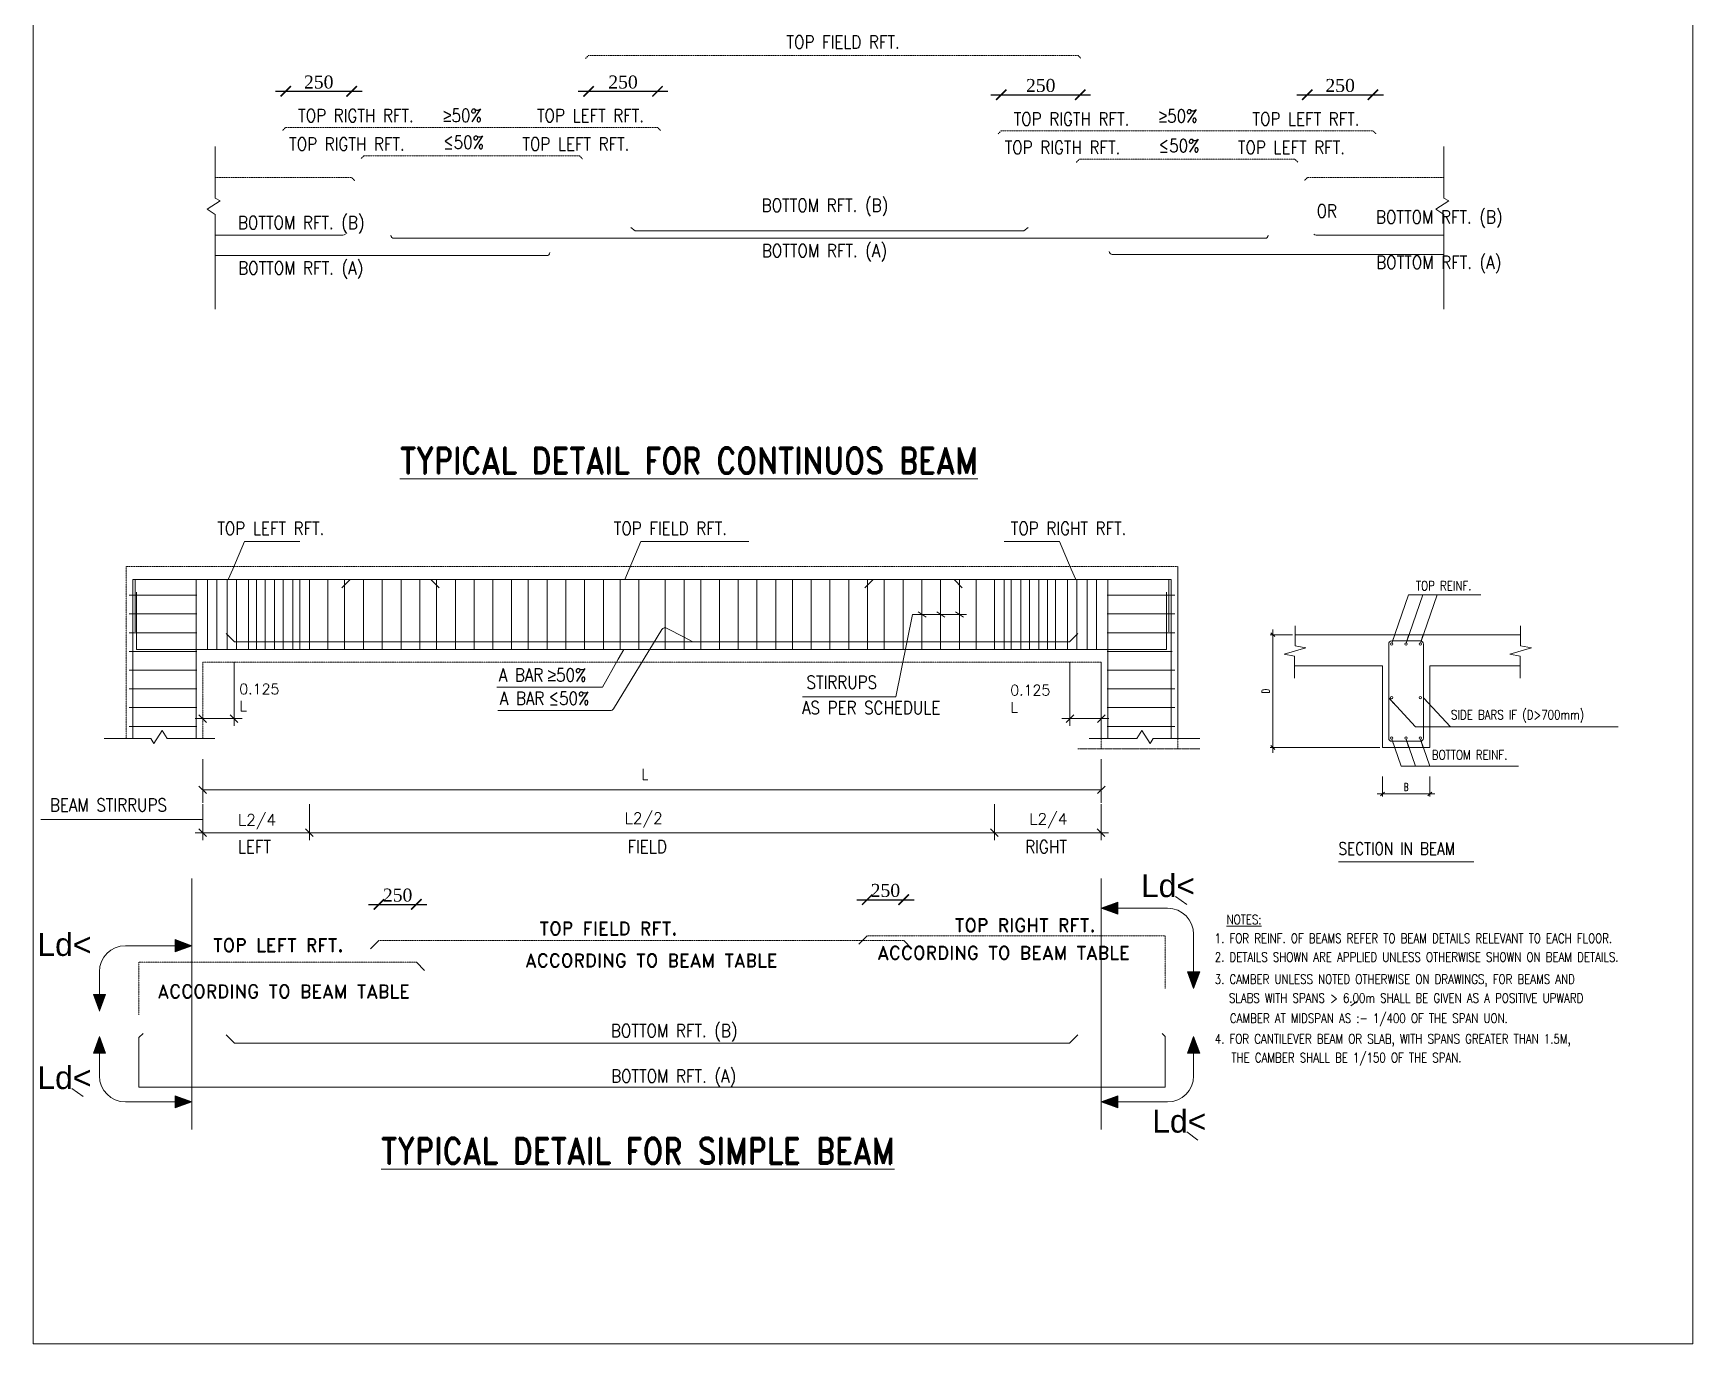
# Model space of a CAD drawing. Header units: millimetres. Extents: x 30565 to 82792, y 125642 to 187754.
# Drawn here: x 30565 to 62470, y 125642 to 150834 of the extents above; entities that cross this region are included whole.
import ezdxf

# ---------------------------------------------------------------- set-up
doc = ezdxf.new("R2010")
doc.units = ezdxf.units.MM
for name, pattern in [('IMPORT-DETAILS_2$0$S-002$0$CENTER _3_', [40, 25, -5, 5, -5]), ('IMPORT-DETAILS_2$0$S-002$0$HIDDEN _3_', [7.5, 5, -2.5]), ('IMPORT-DETAILS_2$0$S-002$0$Typical Details$0$$S0-02$0$HIDDEN _3_', [7.5, 5, -2.5]), ('IMPORT-IMPORT-DASHED2 _2_', [190.5, 127, -63.5])]:
    doc.linetypes.add(name, pattern=pattern)
doc.layers.get('0').update_dxf_attribs({"lineweight": 20})
for name, color, linetype, lineweight in [('CONCRET', 7, 'Continuous', 5), ('DETAILS_2$0$hyde park details$0$S-LEGN', 7, 'Continuous', 5), ('DETAILS_2$0$hyde park details$0$S-TEXT', 7, 'Continuous', 5), ('DETAILS_2$0$S-002$0$CON', 7, 'Continuous', 5), ('DETAILS_2$0$S-002$0$S-TEXT', 7, 'Continuous', 5), ('DETAILS_2$0$S-002$0$STEE', 7, 'Continuous', 5), ('DETAILS_2$0$S-002$0$T2', 7, 'Continuous', 5), ('DETAILS_2$0$S-002$0$Typical Details$0$$S0-02$0$DIM', 7, 'Continuous', 5), ('DETAILS_2$0$S-002$0$Typical Details$0$$S0-02$0$MARK', 7, 'Continuous', 5), ('DETAILS_2$0$S-002$0$Typical Details$0$$S0-02$0$S-GN-CON', 7, 'Continuous', 5), ('DETAILS_2$0$S-002$0$Typical Details$0$$S0-02$0$S-GN-RNF', 7, 'Continuous', 5), ('DETAILS_2$0$s-dimension-0_15', 7, 'Continuous', 5), ('DETAILS_hyde park details$0$S-ANNO-LEGN', 250, 'Continuous', 5), ('DETAILS_S-002$0$T2', 250, 'Continuous', 5), ('DETAILS_S-002$0$Typical Details$0$$S0-02$0$S-GN-RNF', 250, 'Continuous', 5), ('DIM', 7, 'Continuous', 5), ('G-NOTES', 7, 'Continuous', 5), ('NOTES', 7, 'Continuous', 5), ('S-GN-CON', 7, 'Continuous', 5), ('S-GN-TTL', 7, 'Continuous', 5), ('SECTION', 7, 'Continuous', 5), ('STEEL', 7, 'Continuous', 5), ('TXT', 7, 'Continuous', 5)]:
    doc.layers.add(name, color=color, linetype=linetype, lineweight=lineweight)
doc.styles.add('ARIAL', font='arial.ttf')
doc.styles.add('RomanD', font='romand__.ttf', dxfattribs={"height": 257.272694})
doc.styles.add('RomanD_1', font='romand__.ttf', dxfattribs={"width": 0.85, "height": 499.993089})
doc.styles.add('RomanS_12', font='romans__.ttf', dxfattribs={"width": 0.8, "height": 180})
doc.styles.add('RomanS_16', font='romans__.ttf', dxfattribs={"width": 0.85, "height": 249.996544})
doc.styles.add('RomanS_3', font='romans__.ttf', dxfattribs={"width": 0.65, "height": 150})
doc.styles.add('RomanS_4', font='romans__.ttf', dxfattribs={"width": 0.8, "height": 240})
doc.styles.add('RomanS_7', font='romans__.ttf', dxfattribs={"height": 216.064513})
doc.styles.add('RomanS_8', font='romans__.ttf', dxfattribs={"height": 200.059735})
doc.styles.add('RomanS_9', font='romans__.ttf', dxfattribs={"width": 0.8, "height": 216.064513})
doc.styles.add('S-TH1-A+C ROW1-X$0$ROMANS-TITLE', font='romans.shx', dxfattribs={"width": 0.8})
doc.styles.get("Standard").update_dxf_attribs({"font": 'times.ttf'})
doc.dimstyles.new('S-TH1-A+C ROW1-X$0$DIM100', dxfattribs={"dimscale": 100, "dimtxt": 2.5, "dimasz": 2, "dimexe": 2, "dimexo": 1, "dimgap": 0.5, "dimtad": 1, "dimdec": 0, "dimrnd": 5, "dimzin": 0, "dimdsep": 46, "dimtxsty": 'S-TH1-A+C ROW1-X$0$ROMANS-TITLE', "dimblk": 'S-TH1-A+C ROW1-X$0$_ArchTick', "dimcen": 0.09, "dimdle": 2, "dimclrd": 256, "dimclre": 256, "dimclrt": 2, "dimadec": 0, "dimazin": 0, "dimtfac": 1, "dimtdec": 0, "dimtmove": 0, "dimatfit": 3, "dimfxl": 1, "dimtolj": 1, "dimtzin": 0, "dimarcsym": 0})

# ---------------------------------------------------------------- blocks, each defined once
blk = doc.blocks.new('S0_003_dwg__Oblique-8773292-TYPICAL DETAILES-2')
at = {"layer": 'DIM'}
blk.add_line((-0.5, -0.5), (0.5, 0.5), dxfattribs=at)
blk = doc.blocks.new('S0_003_dwg_GENERALDETAILS2_dwg_ARROW-5548387-004_GENERAL DETAILES2-8773296-TYPICAL DETAILES-2')
at = {"layer": 'DETAILS_hyde park details$0$S-ANNO-LEGN', "lineweight": 18}
blk.add_hatch(color=50, dxfattribs=at).paths.add_polyline_path([(185630, 65690), (185950, 65806), (185630, 65922)], flags=0)
at = {"layer": 'DETAILS_hyde park details$0$S-ANNO-LEGN', "color": 50, "lineweight": 18, "flags": 128}
blk.add_lwpolyline([(185630, 65690), (185630, 65922), (185950, 65806)], close=True, dxfattribs=at)
blk = doc.blocks.new('S0_003_dwg_GENERALDETAILS2_dwg_ARROW-V1-004_GENERAL DETAILES2-8773297-TYPICAL DETAILES-2')
at = {"layer": 'DETAILS_hyde park details$0$S-ANNO-LEGN', "lineweight": 18}
blk.add_hatch(color=50, dxfattribs=at).paths.add_polyline_path([(185950, 65806), (185630, 65922), (185630, 65690)], flags=0)
at = {"layer": 'DETAILS_hyde park details$0$S-ANNO-LEGN', "color": 50, "lineweight": 18, "flags": 128}
blk.add_lwpolyline([(185630, 65690), (185630, 65922), (185950, 65806)], close=True, dxfattribs=at)
blk = doc.blocks.new('S0_003_dwg_GENERALDETAILS2_dwg_ARROW-V1-004_GENERAL DETAILES2-8773299-TYPICAL DETAILES-2')
at = {"layer": 'DETAILS_hyde park details$0$S-ANNO-LEGN', "lineweight": 18}
blk.add_hatch(color=50, dxfattribs=at).paths.add_polyline_path([(185630, 65922), (185950, 65806), (185630, 65690)], flags=0)
at = {"layer": 'DETAILS_hyde park details$0$S-ANNO-LEGN', "color": 50, "lineweight": 18, "flags": 128}
blk.add_lwpolyline([(185630, 65690), (185630, 65922), (185950, 65806)], close=True, dxfattribs=at)
blk = doc.blocks.new('S0_003_dwg_GENERALDETAILS2_dwg_ARROW-5548387-004_GENERAL DETAILES2-8773298-TYPICAL DETAILES-2')
at = {"layer": 'DETAILS_hyde park details$0$S-ANNO-LEGN', "lineweight": 18}
blk.add_hatch(color=50, dxfattribs=at).paths.add_polyline_path([(185630, 65922), (185950, 65806), (185630, 65690)], flags=0)
at = {"layer": 'DETAILS_hyde park details$0$S-ANNO-LEGN', "color": 50, "lineweight": 18, "flags": 128}
blk.add_lwpolyline([(185630, 65690), (185630, 65922), (185950, 65806)], close=True, dxfattribs=at)
blk = doc.blocks.new('S-TH1-A+C ROW1-X$0$_ArchTick')
at = {"color": 0, "linetype": 'ByBlock', "const_width": 0.15}
blk.add_lwpolyline([(-0.5, -0.5), (0.5, 0.5)], dxfattribs=at)
blk = doc.blocks.new('*D38')
at = {"layer": 'DETAILS_2$0$s-dimension-0_15', "lineweight": -2, "transparency": 16777216}
blk.add_line((41042, 149717), (42767, 149717), dxfattribs=at)
at = {"layer": 'DETAILS_2$0$s-dimension-0_15', "lineweight": -2, "transparency": 16777216, "xscale": 200, "yscale": 200, "zscale": 200, "rotation": 180}
blk.add_blockref('S-TH1-A+C ROW1-X$0$_ArchTick', (41242, 149717), dxfattribs=at)
at = {"layer": 'DETAILS_2$0$s-dimension-0_15', "lineweight": -2, "transparency": 16777216, "xscale": 200, "yscale": 200, "zscale": 200}
blk.add_blockref('S-TH1-A+C ROW1-X$0$_ArchTick', (42567, 149717), dxfattribs=at)
at = {"layer": 'DETAILS_2$0$s-dimension-0_15', "color": 2, "transparency": 16777216, "insert": (41904, 149894), "char_height": 250, "attachment_point": 5}
blk.add_mtext('\\A1;250', dxfattribs=at)
blk = doc.blocks.new('*D39')
at = {"layer": 'DETAILS_2$0$s-dimension-0_15', "lineweight": -2, "transparency": 16777216}
blk.add_line((48974, 149651), (50893, 149651), dxfattribs=at)
at = {"layer": 'DETAILS_2$0$s-dimension-0_15', "lineweight": -2, "transparency": 16777216, "xscale": 200, "yscale": 200, "zscale": 200, "rotation": 180}
blk.add_blockref('S-TH1-A+C ROW1-X$0$_ArchTick', (49174, 149651), dxfattribs=at)
at = {"layer": 'DETAILS_2$0$s-dimension-0_15', "lineweight": -2, "transparency": 16777216, "xscale": 200, "yscale": 200, "zscale": 200}
blk.add_blockref('S-TH1-A+C ROW1-X$0$_ArchTick', (50693, 149651), dxfattribs=at)
at = {"layer": 'DETAILS_2$0$s-dimension-0_15', "color": 2, "transparency": 16777216, "insert": (49934, 149828), "char_height": 250, "attachment_point": 5}
blk.add_mtext('\\A1;250', dxfattribs=at)
blk = doc.blocks.new('*D40')
at = {"layer": 'DETAILS_2$0$s-dimension-0_15', "lineweight": -2, "transparency": 16777216}
blk.add_line((35220, 149717), (36888, 149717), dxfattribs=at)
at = {"layer": 'DETAILS_2$0$s-dimension-0_15', "lineweight": -2, "transparency": 16777216, "xscale": 200, "yscale": 200, "zscale": 200, "rotation": 180}
blk.add_blockref('S-TH1-A+C ROW1-X$0$_ArchTick', (35420, 149717), dxfattribs=at)
at = {"layer": 'DETAILS_2$0$s-dimension-0_15', "lineweight": -2, "transparency": 16777216, "xscale": 200, "yscale": 200, "zscale": 200}
blk.add_blockref('S-TH1-A+C ROW1-X$0$_ArchTick', (36688, 149717), dxfattribs=at)
at = {"layer": 'DETAILS_2$0$s-dimension-0_15', "color": 2, "transparency": 16777216, "insert": (36054, 149894), "char_height": 250, "attachment_point": 5}
blk.add_mtext('\\A1;250', dxfattribs=at)
blk = doc.blocks.new('*D41')
at = {"layer": 'DETAILS_2$0$s-dimension-0_15', "lineweight": -2, "transparency": 16777216}
blk.add_line((54859, 149651), (56521, 149651), dxfattribs=at)
at = {"layer": 'DETAILS_2$0$s-dimension-0_15', "lineweight": -2, "transparency": 16777216, "xscale": 200, "yscale": 200, "zscale": 200, "rotation": 180}
blk.add_blockref('S-TH1-A+C ROW1-X$0$_ArchTick', (55059, 149651), dxfattribs=at)
at = {"layer": 'DETAILS_2$0$s-dimension-0_15', "lineweight": -2, "transparency": 16777216, "xscale": 200, "yscale": 200, "zscale": 200}
blk.add_blockref('S-TH1-A+C ROW1-X$0$_ArchTick', (56321, 149651), dxfattribs=at)
at = {"layer": 'DETAILS_2$0$s-dimension-0_15', "color": 2, "transparency": 16777216, "insert": (55690, 149828), "char_height": 250, "attachment_point": 5}
blk.add_mtext('\\A1;250', dxfattribs=at)
blk = doc.blocks.new('*D46')
at = {"layer": 'DETAILS_2$0$s-dimension-0_15', "lineweight": -2, "transparency": 16777216}
blk.add_line((46397, 134178), (47499, 134178), dxfattribs=at)
at = {"layer": 'DETAILS_2$0$s-dimension-0_15', "lineweight": -2, "transparency": 16777216, "xscale": 200, "yscale": 200, "zscale": 200, "rotation": 180}
blk.add_blockref('S-TH1-A+C ROW1-X$0$_ArchTick', (46597, 134178), dxfattribs=at)
at = {"layer": 'DETAILS_2$0$s-dimension-0_15', "lineweight": -2, "transparency": 16777216, "xscale": 200, "yscale": 200, "zscale": 200}
blk.add_blockref('S-TH1-A+C ROW1-X$0$_ArchTick', (47299, 134178), dxfattribs=at)
at = {"layer": 'DETAILS_2$0$s-dimension-0_15', "color": 2, "transparency": 16777216, "insert": (46948, 134355), "char_height": 250, "attachment_point": 5}
blk.add_mtext('\\A1;250', dxfattribs=at)
blk = doc.blocks.new('*D47')
at = {"layer": 'DETAILS_2$0$s-dimension-0_15', "lineweight": -2, "transparency": 16777216}
blk.add_line((37012, 134088), (38131, 134088), dxfattribs=at)
at = {"layer": 'DETAILS_2$0$s-dimension-0_15', "lineweight": -2, "transparency": 16777216, "xscale": 200, "yscale": 200, "zscale": 200, "rotation": 180}
blk.add_blockref('S-TH1-A+C ROW1-X$0$_ArchTick', (37212, 134088), dxfattribs=at)
at = {"layer": 'DETAILS_2$0$s-dimension-0_15', "lineweight": -2, "transparency": 16777216, "xscale": 200, "yscale": 200, "zscale": 200}
blk.add_blockref('S-TH1-A+C ROW1-X$0$_ArchTick', (37931, 134088), dxfattribs=at)
at = {"layer": 'DETAILS_2$0$s-dimension-0_15', "color": 2, "transparency": 16777216, "insert": (37571, 134265), "char_height": 250, "attachment_point": 5}
blk.add_mtext('\\A1;250', dxfattribs=at)

msp = doc.modelspace()

# ---------------------------------------------------------------- linework, layer by layer
at = {"lineweight": 5}
for p, q in [((32482.6, 140335.8), (32525.3, 140335.8)), ((52439.7, 140335.8), (52397, 140335.8))]:
    msp.add_line(p, q, dxfattribs=at)
at = {"layer": 'CONCRET'}
for p, q in [((59160.3, 139272.6), (54824.1, 139272.6)), ((54824.1, 139272.6), (59160.3, 139272.6)), ((56503.1, 138672.6), (54811.8, 138672.6)), ((54811.8, 138672.6), (56503.1, 138672.6)), ((56503.1, 137104.2), (56503.1, 138672.6)), ((56503.1, 137104.2), (56503.1, 138672.6)), ((57413.2, 137104.2), (57413.2, 138672.6)), ((57413.2, 137104.2), (57413.2, 138672.6)), ((57413.2, 138672.6), (59148, 138672.6)), ((57413.2, 138672.6), (59148, 138672.6)), ((56503.1, 137104.2), (57413.2, 137104.2)), ((57413.2, 137104.2), (56503.1, 137104.2))]:
    msp.add_line(p, q, dxfattribs=at)
at = {"layer": 'DETAILS_2$0$hyde park details$0$S-LEGN', "flags": 128}
msp.add_lwpolyline([(62469.6, 187753.9), (30565, 187753.9), (30565, 125641.8), (62469.6, 125641.8)], close=True, dxfattribs=at)
at = {"layer": 'DETAILS_2$0$S-002$0$CON', "linetype": 'IMPORT-DETAILS_2$0$S-002$0$CENTER _3_'}
msp.add_line((50647.2, 137079.1), (52995.3, 137079.1), dxfattribs=at)
at = {"layer": 'DETAILS_2$0$S-002$0$STEE'}
for p, q in [((37211.8, 133394.9), (37052.2, 133235.3)), ((46596.8, 133485.4), (46437.2, 133325.8)), ((47299.1, 133394.9), (47458.7, 133235.3)), ((37931.1, 132976.9), (38090.7, 132817.3))]:
    msp.add_line(p, q, dxfattribs=at)
at = {"layer": 'DETAILS_2$0$S-002$0$STEE', "linetype": 'IMPORT-DETAILS_2$0$S-002$0$HIDDEN _3_'}
msp.add_line((37211.8, 133394.9), (47299.1, 133394.9), dxfattribs=at)
at = {"layer": 'DETAILS_2$0$S-002$0$STEE', "linetype": 'IMPORT-DETAILS_2$0$S-002$0$HIDDEN _3_', "flags": 128}
for points in [[(41184, 150349.9), (41241.6, 150407.5), (42706.8, 150407.5), (46929.9, 150407.5), (50649.7, 150407.5), (50707.3, 150349.9)], [(35362.2, 148966.7), (35419.8, 149024.3), (36885, 149024.3), (41108.1, 149024.3), (42566.6, 149024.3), (42624.2, 148966.7)], [(49116.7, 148900.7), (49174.3, 148958.3), (50639.5, 148958.3), (54862.6, 148958.3), (56321.1, 148958.3), (56378.7, 148900.7)], [(36862.2, 148418.5), (36919.8, 148476.1), (37135, 148476.1), (40858.1, 148476.1), (41066.6, 148476.1), (41124.2, 148418.5)], [(50616.7, 148352.5), (50674.3, 148410.1), (50889.5, 148410.1), (54612.6, 148410.1), (54821.1, 148410.1), (54878.7, 148352.5)], [(34063.7, 148058.8), (36688.4, 148058.8), (36746, 148001.2)], [(57683.9, 148058.8), (55059.2, 148058.8), (55001.6, 148001.2)], [(52323.3, 132474.2), (52323.3, 133485.4), (46596.8, 133485.4)], [(37931.1, 132976.9), (32599, 132976.9), (32599, 131965.7)]]:
    msp.add_lwpolyline(points, dxfattribs=at)
at = {"layer": 'DETAILS_2$0$S-002$0$Typical Details$0$$S0-02$0$DIM'}
for p, q in [((34426.3, 138743.2), (34426.3, 137518.7)), ((34582.5, 137658.5), (33680.1, 137658.5)), ((33896.2, 137586.4), (33752.1, 137730.5)), ((34498.3, 137586.4), (34354.3, 137730.5)), ((33824.2, 136879.1), (33824.2, 136039.3)), ((51098.2, 136879.1), (51098.2, 136039.3)), ((33896.2, 136217.2), (33752.1, 136361.3)), ((33824.2, 136289.3), (51098.2, 136289.3)), ((51026.2, 136217.2), (51170.2, 136361.3)), ((33824.2, 136016.3), (33824.2, 135321.7)), ((35874.7, 136016.3), (35874.7, 135321.7)), ((49042.7, 136016.3), (49042.7, 135321.7)), ((51093.6, 136016.3), (51093.6, 135321.7)), ((51237.7, 135465.7), (33680.1, 135465.7)), ((33896.2, 135393.7), (33752.1, 135537.7)), ((35946.8, 135393.7), (35802.7, 135537.7)), ((49114.8, 135393.7), (48970.7, 135537.7)), ((51165.7, 135393.7), (51021.6, 135537.7)), ((51098.2, 134014.1), (51418.1, 134014.1)), ((51418.1, 134014.1), (52374, 134014.1)), ((52874, 133514.1), (52874, 132794)), ((33294.6, 133294.5), (32338.6, 133294.5)), ((33614.4, 133294.5), (33294.6, 133294.5)), ((31838.6, 132794.5), (31838.6, 132358.5)), ((52874, 132794), (52874, 132474.2)), ((31838.6, 132358.5), (31838.6, 132038.6)), ((31838.6, 131227.3), (31838.6, 131547.2)), ((52874, 131227.3), (52874, 131547.2)), ((31838.6, 130791.4), (31838.6, 131227.3)), ((52874, 130791.4), (52874, 131227.3)), ((33294.6, 130291.4), (32338.6, 130291.4)), ((33614.4, 130291.4), (33294.6, 130291.4)), ((51098.2, 130291.4), (51418.1, 130291.4)), ((51418.1, 130291.4), (52374, 130291.4))]:
    msp.add_line(p, q, dxfattribs=at)
at = {"layer": 'DETAILS_2$0$S-002$0$Typical Details$0$$S0-02$0$DIM', "flags": 128}
for points in [[(50496.1, 137518.7), (50496.1, 138743.2)], [(51242.2, 137658.5), (50339.8, 137658.5)], [(50568.1, 137730.5), (50424, 137586.4)], [(51170.2, 137730.5), (51026.2, 137586.4)]]:
    msp.add_lwpolyline(points, close=True, dxfattribs=at)
at = {"layer": 'DETAILS_2$0$S-002$0$Typical Details$0$$S0-02$0$DIM'}
for centre, start, end in [((52374, 133514.1), 0, 90), ((32338.6, 132794.5), 90, 180), ((32338.6, 130791.4), 180, 270), ((52374, 130791.4), 270, 0)]:
    msp.add_arc(centre, 500, start, end, dxfattribs=at)
at = {"layer": 'DETAILS_2$0$S-002$0$Typical Details$0$$S0-02$0$MARK'}
for p, q in [((47731.5, 139607.9), (47577.4, 139710.9)), ((48091.6, 139607.9), (47937.5, 139710.9)), ((48451.7, 139607.9), (48297.6, 139710.9)), ((42651.1, 139371.6), (41721.6, 137849)), ((41660.1, 137814.5), (39497.3, 137814.5))]:
    msp.add_line(p, q, dxfattribs=at)
at = {"layer": 'DETAILS_2$0$S-002$0$Typical Details$0$$S0-02$0$MARK', "flags": 128}
for points in [[(34063.7, 145529.3), (34063.7, 147351.3), (33911.6, 147449.1), (34161.5, 147609.3), (34063.7, 147662.6), (34063.7, 148658.4)], [(57683.9, 145529.3), (57683.9, 147351.3), (57531.7, 147449.1), (57781.6, 147609.3), (57683.9, 147662.6), (57683.9, 148658.4)], [(34316.2, 140335.8), (34400.6, 140534.7), (34625, 141063.7), (35694.1, 141063.7)], [(41938.7, 140335.8), (42023, 140534.7), (42247.4, 141063.7), (44319.5, 141063.7)], [(50606.1, 140335.8), (50521.7, 140534.7), (50297.3, 141063.7), (49228.2, 141063.7)], [(48505.7, 139662), (47472, 139662), (47147.2, 138080.1), (45352.5, 138080.1)], [(43243.9, 139135.2), (43066.3, 139232), (42753.6, 139393.2)], [(41919.2, 138988.2), (41812.3, 138800.4), (41507.6, 138265.1), (39476.7, 138265.1)], [(34056.6, 137275.7), (33140.4, 137275.7), (33042.6, 137427.8), (32882.4, 137177.9), (32829.1, 137275.7), (31930.6, 137275.7)], [(50865.7, 137275.7), (51781.9, 137275.7), (51879.8, 137427.8), (52039.9, 137177.9), (52093.3, 137275.7), (52991.7, 137275.7)], [(33608.1, 135721.2), (33824.2, 135716.8), (30712.6, 135716.8)]]:
    msp.add_lwpolyline(points, dxfattribs=at)
at = {"layer": 'DETAILS_2$0$S-002$0$Typical Details$0$$S0-02$0$MARK'}
for centre, start, end in [((42712.6, 139334), 55.27681, 148.59624), ((41660.1, 137886.6), 270, 328.59624)]:
    msp.add_arc(centre, 72, start, end, dxfattribs=at)
at = {"layer": 'DETAILS_2$0$S-002$0$Typical Details$0$$S0-02$0$S-GN-CON', "linetype": 'IMPORT-DETAILS_2$0$S-002$0$Typical Details$0$$S0-02$0$HIDDEN _3_'}
for p, q in [((52568.3, 140580.8), (52568.3, 137275.7)), ((51098.2, 138743.2), (51098.2, 137275.7))]:
    msp.add_line(p, q, dxfattribs=at)
at = {"layer": 'DETAILS_2$0$S-002$0$Typical Details$0$$S0-02$0$S-GN-CON'}
for p, q in [((33614.4, 134588.9), (33614.4, 129762.1)), ((51098.2, 134588.9), (51098.2, 129762.1))]:
    msp.add_line(p, q, dxfattribs=at)
at = {"layer": 'DETAILS_2$0$S-002$0$Typical Details$0$$S0-02$0$S-GN-CON', "linetype": 'IMPORT-DETAILS_2$0$S-002$0$Typical Details$0$$S0-02$0$HIDDEN _3_', "flags": 128}
for points in [[(52568.3, 137079.1), (52568.3, 140580.8), (32354, 140580.8), (32354, 137275.7)], [(51098.2, 137079.1), (51098.2, 138743.2), (33824.2, 138743.2), (33824.2, 137275.7)]]:
    msp.add_lwpolyline(points, dxfattribs=at)
at = {"layer": 'DETAILS_2$0$S-002$0$Typical Details$0$$S0-02$0$S-GN-RNF'}
for p, q in [((36519, 146954.1), (34063.7, 146954.1)), ((55228.6, 146954.1), (57683.9, 146954.1)), ((40439.2, 146558.2), (34063.7, 146558.2)), ((32482.7, 140078.4), (32482.6, 140335.8)), ((32482.6, 140335.8), (32482.6, 137275.7)), ((33695.5, 140078.4), (33695.5, 140335.8)), ((33695.5, 140078.4), (33695.5, 137275.7)), ((33915.5, 138988.2), (33915.5, 140335.8)), ((34097.4, 138988.2), (34097.4, 140335.8)), ((34294.1, 138988.2), (34294.1, 140335.8)), ((34476, 138988.2), (34476, 140335.8)), ((34701.9, 138988.2), (34701.9, 140335.8)), ((34860.7, 138988.2), (34860.7, 140335.8)), ((35022.3, 138988.2), (35022.3, 140335.8)), ((35204.2, 138988.2), (35204.2, 140335.8)), ((35371.8, 138988.2), (35371.8, 140335.8)), ((35553.7, 138988.2), (35553.7, 140335.8)), ((35692.2, 138988.2), (35692.2, 140335.8)), ((35875.6, 138988.2), (35875.6, 140335.8)), ((36231.2, 138988.2), (36231.2, 140335.8)), ((36655.6, 140335.8), (36496, 140176.2)), ((36551.6, 138988.2), (36551.6, 140335.8)), ((36915.7, 138988.2), (36915.7, 140335.8)), ((37275.8, 138988.2), (37275.8, 140335.8)), ((37635.9, 138988.2), (37635.9, 140335.8)), ((37996, 138988.2), (37996, 140335.8)), ((38212.2, 140335.8), (38371.8, 140176.2)), ((38316.4, 138988.2), (38316.4, 140335.8)), ((38680.5, 138988.2), (38680.5, 140335.8)), ((39040.6, 138988.2), (39040.6, 140335.8)), ((39400.7, 138988.2), (39400.7, 140335.8)), ((39760.8, 138988.2), (39760.8, 140335.8)), ((40081.2, 138988.2), (40081.2, 140335.8)), ((40445.3, 138988.2), (40445.3, 140335.8)), ((40805.4, 138988.2), (40805.4, 140335.8)), ((41165.5, 138988.2), (41165.5, 140335.8)), ((41525.6, 138988.2), (41525.6, 140335.8)), ((41846, 138988.2), (41846, 140335.8)), ((42210, 138988.2), (42210, 140335.8)), ((42712.3, 138988.2), (42712.3, 140335.8)), ((43076.4, 138988.2), (43076.4, 140335.8)), ((43396.8, 138988.2), (43396.8, 140335.8)), ((43756.9, 138988.2), (43756.9, 140335.8)), ((44117, 138988.2), (44117, 140335.8)), ((44477.1, 138988.2), (44477.1, 140335.8)), ((44841.1, 138988.2), (44841.1, 140335.8)), ((45161.5, 138988.2), (45161.5, 140335.8)), ((45521.6, 138988.2), (45521.6, 140335.8)), ((45881.7, 138988.2), (45881.7, 140335.8)), ((46241.9, 138988.2), (46241.9, 140335.8)), ((46710.2, 140335.8), (46550.6, 140176.2)), ((46605.9, 138988.2), (46605.9, 140335.8)), ((46926.3, 138988.2), (46926.3, 140335.8)), ((47286.4, 138988.2), (47286.4, 140335.8)), ((47646.5, 138988.2), (47646.5, 140335.8)), ((48006.6, 138988.2), (48006.6, 140335.8)), ((48266.7, 140335.8), (48426.3, 140176.2)), ((48370.7, 138988.2), (48370.7, 140335.8)), ((48691.1, 138988.2), (48691.1, 140335.8)), ((49046.7, 138988.2), (49046.7, 140335.8)), ((49230.1, 138988.2), (49230.1, 140335.8)), ((49368.7, 138988.2), (49368.7, 140335.8)), ((49550.5, 138988.2), (49550.5, 140335.8)), ((49718.2, 138988.2), (49718.2, 140335.8)), ((49900, 138988.2), (49900, 140335.8)), ((50061.6, 138988.2), (50061.6, 140335.8)), ((50220.4, 138988.2), (50220.4, 140335.8)), ((50446.3, 138988.2), (50446.3, 140335.8)), ((50628.2, 138988.2), (50628.2, 140335.8)), ((50824.9, 138988.2), (50824.9, 140335.8)), ((51006.8, 138988.2), (51006.8, 140335.8)), ((51226.8, 140078.4), (51226.8, 140335.8)), ((51226.8, 140335.8), (51226.8, 137275.7)), ((52439.7, 140078.4), (52439.7, 140335.8)), ((52439.7, 140078.4), (52439.7, 137275.7)), ((33710.5, 140031.4), (32409.7, 140031.4)), ((51211.8, 140031.4), (52512.7, 140031.4)), ((33710.5, 139671.3), (32409.7, 139671.3)), ((51211.8, 139671.3), (52512.7, 139671.3)), ((33710.5, 139311.2), (32409.7, 139311.2)), ((51211.8, 139311.2), (52512.7, 139311.2)), ((33710.5, 138951.1), (32409.7, 138951.1)), ((51211.8, 138951.1), (52463.1, 138951.1)), ((33710.5, 138591), (32409.7, 138591)), ((51211.8, 138591), (52512.7, 138591)), ((33710.5, 138230.8), (32409.7, 138230.8)), ((51211.8, 138230.8), (52512.7, 138230.8)), ((33710.5, 137870.7), (32409.7, 137870.7)), ((51211.8, 137870.7), (52512.7, 137870.7)), ((33710.5, 137510.6), (32409.7, 137510.6)), ((51211.8, 137510.6), (52512.7, 137510.6))]:
    msp.add_line(p, q, dxfattribs=at)
msp.add_lwpolyline([(42055, 147100.1), (42135.7, 147036.3), (49612, 147036.3), (49692.6, 147100.1)], dxfattribs=at)
at = {"layer": 'DETAILS_2$0$S-002$0$Typical Details$0$$S0-02$0$S-GN-RNF', "flags": 128}
for points in [[(54249.5, 146891.7), (51172.8, 146891.7), (40574.8, 146891.7), (37498.1, 146891.7)], [(54280.4, 146583.2), (51308.4, 146583.2), (57683.9, 146583.2)], [(52397, 139324.6), (52397, 140335.8), (32525.3, 140335.8), (32525.3, 139324.6)], [(52353.5, 140089), (52353.5, 138988.2), (32552, 138988.2), (32552, 140089)], [(50485.6, 139135.2), (50645.2, 139294.8), (50485.6, 139135.2), (34436.7, 139135.2), (34277.1, 139294.8)], [(52265.7, 131604.8), (52323.3, 131547.2), (52323.3, 130572.6), (32599, 130572.6), (32599, 131528.1)], [(50645.2, 131581.1), (50485.6, 131421.5), (34436.7, 131421.5), (34277.1, 131581.1)]]:
    msp.add_lwpolyline(points, dxfattribs=at)
at = {"layer": 'DETAILS_2$0$S-002$0$Typical Details$0$$S0-02$0$S-GN-RNF'}
for centre, radius, start, end in [((36519, 147019.6), 65.5, 270, 316.40201), ((37498.1, 146949.3), 57.6, 180, 270), ((54249.5, 146949.3), 57.6, 270, 0), ((55228.6, 147019.6), 65.5, 223.59799, 270), ((40439.2, 146615.8), 57.6, 270, 0), ((51308.4, 146640.8), 57.6, 180, 270)]:
    msp.add_arc(centre, radius, start, end, dxfattribs=at)
at = {"layer": 'DETAILS_S-002$0$T2'}
for p, q in [((52526.1, 134241.5), (52739.9, 134085.4)), ((31310.5, 130552.1), (31524.3, 130396)), ((52741.8, 129714.1), (52955.6, 129558))]:
    msp.add_line(p, q, dxfattribs=at)
at = {"layer": 'DETAILS_S-002$0$Typical Details$0$$S0-02$0$S-GN-RNF', "flags": 128}
msp.add_lwpolyline([(32679.7, 131608.7), (32599, 131528.1), (32599, 130572.6)], dxfattribs=at)
at = {"layer": 'DIM'}
for p, q in [((54774.1, 139272.6), (54344.3, 139272.6)), ((54394.3, 137004.2), (54394.3, 139372.6)), ((56453.1, 137104.2), (54344.3, 137104.2)), ((56503.1, 136546), (56503.1, 136160.5)), ((57413.2, 136546), (57413.2, 136160.5)), ((57513.2, 136210.5), (56403.1, 136210.5))]:
    msp.add_line(p, q, dxfattribs=at)
at = {"layer": 'NOTES'}
for p, q in [((56957.1, 139110.7), (57277.2, 140036.1)), ((57232.2, 139110.7), (57552.2, 140036.1)), ((56682.1, 139110.7), (56731.8, 139257)), ((56731.8, 139257), (56682.1, 139110.7)), ((56957.2, 139110.7), (57006.8, 139257)), ((57006.8, 139257), (56957.2, 139110.7)), ((57232.2, 139110.7), (57281.9, 139257)), ((57281.9, 139257), (57232.2, 139110.7)), ((56623.1, 138058.9), (56724.9, 137949.7)), ((56724.9, 137949.7), (56623.1, 138058.9)), ((57293.2, 138058.9), (57395, 137949.7)), ((57395, 137949.7), (57293.2, 138058.9)), ((57811.4, 137503.7), (57293.2, 138058.9)), ((56682.1, 137266.1), (56731.8, 137119.9)), ((56731.8, 137119.9), (56682.1, 137266.1)), ((56957.1, 137266.1), (57136.9, 136746.4)), ((56957.2, 137266.1), (57006.8, 137119.9)), ((57006.8, 137119.9), (56957.2, 137266.1)), ((57232.2, 137266.1), (57281.9, 137119.9)), ((57281.9, 137119.9), (57232.2, 137266.1)), ((57232.2, 137266.1), (57412, 136746.4))]:
    msp.add_line(p, q, dxfattribs=at)
at = {"layer": 'NOTES', "flags": 128}
for points in [[(56682.1, 139110.7), (57002.1, 140036.1), (58392.9, 140036.1)], [(56623.1, 138058.9), (57141.3, 137503.7), (61033, 137503.7)], [(56682.1, 137266.1), (56861.9, 136746.4), (59119.7, 136746.4)]]:
    msp.add_lwpolyline(points, dxfattribs=at)
at = {"layer": 'S-GN-CON', "flags": 128}
for points in [[(54811.8, 138433.7), (54811.8, 138858.6), (54615.4, 138898.8), (55032.8, 139019.6), (54824.1, 139059.8), (54824.1, 139444.7)], [(59148, 138433.7), (59148, 138858.6), (58951.6, 138898.8), (59369, 139019.6), (59160.3, 139059.8), (59160.3, 139444.7)]]:
    msp.add_lwpolyline(points, dxfattribs=at)
at = {"layer": 'SECTION'}
msp.add_line((55895.7, 132137.4), (56011.7, 132223.3), dxfattribs=at)
at = {"layer": 'STEEL'}
for p, q in [((57233.2, 139152.6), (56683.1, 139152.6)), ((56683.1, 139152.6), (57233.2, 139152.6)), ((56623.1, 139092.6), (56623.1, 137284.2)), ((56623.1, 137284.2), (56623.1, 139092.6)), ((57293.2, 137284.2), (57293.2, 139092.6)), ((57293.2, 139092.6), (57293.2, 137284.2)), ((56683.1, 137224.2), (57233.2, 137224.2)), ((57233.2, 137224.2), (56683.1, 137224.2))]:
    msp.add_line(p, q, dxfattribs=at)
for points in [[(56705.6, 139092.6, 1), (56660.6, 139092.6, 1)], [(56980.6, 139092.6, 1), (56935.6, 139092.6, 1)], [(57255.7, 139092.6, 1), (57210.7, 139092.6, 1)]]:
    msp.add_lwpolyline(points, format="xyb", close=True, dxfattribs=at)
for centre, radius, start, end in [((56683.1, 139092.6), 60, 90, 180), ((56683.1, 139092.6), 60, 90, 180), ((57233.2, 139092.6), 60, 0, 90), ((57233.2, 139092.6), 60, 0, 90), ((56683.1, 138063.6), 22.5, 0, 180), ((56683.1, 138063.6), 22.5, 180, 0), ((57233.2, 138063.6), 22.5, 0, 180), ((57233.2, 138063.6), 22.5, 180, 0), ((56683.1, 137284.2), 60, 180, 270), ((56683.1, 137284.2), 60, 180, 270), ((56683.1, 137284.2), 22.5, 0, 180), ((56683.1, 137284.2), 22.5, 180, 0), ((56958.1, 137284.2), 22.5, 0, 180), ((56958.1, 137284.2), 22.5, 180, 0), ((57233.2, 137284.2), 22.5, 0, 180), ((57233.2, 137284.2), 22.5, 180, 0), ((57233.2, 137284.2), 60, 270, 0), ((57233.2, 137284.2), 60, 270, 0)]:
    msp.add_arc(centre, radius, start, end, dxfattribs=at)
at = {"layer": 'TXT'}
msp.add_line((55657.6, 134908.2), (58258.6, 134908.2), dxfattribs=at)

# ---------------------------------------------------------------- block references
for p, xscale, yscale, zscale, rotation in [((54394.3, 139272.6), 75.00000000000028, 75.00000000000028, 75.00000000000028, 90), ((54394.3, 137104.2), 75, 75, 75, 270), ((56503.1, 136210.5), 75, 75, 75, 180)]:
    msp.add_blockref('S0_003_dwg__Oblique-8773292-TYPICAL DETAILES-2', p, dxfattribs=dict(xscale=xscale, yscale=yscale, zscale=zscale, rotation=rotation))
at = {"xscale": 75, "yscale": 75, "zscale": 75}
msp.add_blockref('S0_003_dwg__Oblique-8773292-TYPICAL DETAILES-2', (57413.2, 136210.5), dxfattribs=at)
at = {"extrusion": (0, 0, -1), "zscale": -1}
msp.add_blockref('S0_003_dwg_GENERALDETAILS2_dwg_ARROW-5548387-004_GENERAL DETAILES2-8773298-TYPICAL DETAILES-2', (-237048.5, 68208.2), dxfattribs=at)
msp.add_blockref('S0_003_dwg_GENERALDETAILS2_dwg_ARROW-5548387-004_GENERAL DETAILES2-8773296-TYPICAL DETAILES-2', (-152335.9, 67488.6))
for name, p, rotation in [('S0_003_dwg_GENERALDETAILS2_dwg_ARROW-V1-004_GENERAL DETAILES2-8773299-TYPICAL DETAILES-2', (-118679.9, 318424.5), 270), ('S0_003_dwg_GENERALDETAILS2_dwg_ARROW-V1-004_GENERAL DETAILES2-8773299-TYPICAL DETAILES-2', (33967.2, -54403.1), 90), ('S0_003_dwg_GENERALDETAILS2_dwg_ARROW-5548387-004_GENERAL DETAILES2-8773298-TYPICAL DETAILES-2', (152335.9, 196097.3), 180)]:
    msp.add_blockref(name, p, dxfattribs=dict(at, rotation=rotation))
for name, p, rotation in [('S0_003_dwg_GENERALDETAILS2_dwg_ARROW-V1-004_GENERAL DETAILES2-8773297-TYPICAL DETAILES-2', (-33967.2, 317989), 270), ('S0_003_dwg_GENERALDETAILS2_dwg_ARROW-V1-004_GENERAL DETAILES2-8773297-TYPICAL DETAILES-2', (118679.9, -54403.1), 90), ('S0_003_dwg_GENERALDETAILS2_dwg_ARROW-5548387-004_GENERAL DETAILES2-8773296-TYPICAL DETAILES-2', (237048.5, 196097.3), 180)]:
    msp.add_blockref(name, p, dxfattribs=dict(rotation=rotation))

# ---------------------------------------------------------------- texts
at = {"layer": 'DETAILS_2$0$hyde park details$0$S-TEXT', "line_spacing_factor": 0.983083, "style": 'RomanS_16'}
for s, insert, char_height, width, attachment_point in [('TOP FIELD RFT.', (46135.2, 150788.5), 249.997, 3010.922, 2), ('TOP RIGTH RFT.', (36770, 149376.7), 249.997, 3090.157, 2), ('{\\fArial|b0|i0|c178|p34;≥}50%', (38816.4, 149377.4), 249.997, 2995.766, 2), ('TOP LEFT RFT.', (41278.8, 149376.7), 249.997, 2852.453, 2), ('{\\fArial|b0|i0|c178|p34;≥}50%', (52574.4, 149367.4), 249.997, 2995.766, 2), ('TOP RIGTH RFT.', (50524.5, 149310.7), 249.997, 3090.157, 2), ('TOP LEFT RFT.', (55033.3, 149310.7), 249.997, 2852.453, 2), ('TOP RIGTH RFT.', (36597, 148828.5), 249.997, 2590.157, 2), ('≤50%', (38839.8, 148863.3), 250, 2995.766, 2), ('TOP LEFT RFT.', (40998.5, 148828.5), 249.997, 2995.766, 2), ('TOP RIGTH RFT.', (50351.5, 148762.5), 249.997, 2590.157, 2), ('≤50%', (52594.2, 148797.3), 250, 2995.766, 2), ('TOP LEFT RFT.', (54753, 148762.5), 249.997, 2995.766, 2), ('BOTTOM RFT. (B)', (45786.2, 147651.3), 249.997, 3452.809, 2), ('OR', (55433.9, 147542.4), 250, 2995.766, 2), ('BOTTOM RFT. (B)', (57596.2, 147425.8), 249.997, 3452.809, 2), ('BOTTOM RFT. (B)', (35717.9, 147317.8), 249.997, 3452.809, 2), ('BOTTOM RFT. (A)', (45776.4, 146779.2), 249.997, 3370.526, 2), ('BOTTOM RFT. (A)', (35708.1, 146445.7), 249.997, 3370.526, 2), ('BOTTOM RFT. (A)', (57586.5, 146553.6), 249.997, 3370.526, 2), ('TOP LEFT RFT.', (34103.5, 141439.7), 249.997, 2852.453, 1), ('TOP FIELD RFT.', (41726, 141439.7), 249.997, 3010.922, 1), ('TOP RIGHT RFT.', (49357.8, 141439.7), 249.997, 3090.157, 1), ('A BAR{\\fArial|b0|i0|c0|p34; ≥}50% ', (39515.8, 138624.4), 249.997, 2315.718, 1), ('STIRRUPS', (45430.8, 138483.3), 250, 1801.068, 1), ('A BAR{\\fArial|b0|i0|c0|p34; }≤50%', (39536.2, 138176.2), 249.997, 2364.024, 1), ('AS PER SCHEDULE', (45344.8, 137994.2), 249.997, 3699.655, 1), ('BEAM STIRRUPS', (30886, 136123.9), 249.997, 3096.252, 1), ('LEFT', (34498.3, 135321), 250, 841.108, 1), ('FIELD', (41988.9, 135321), 250, 999.577, 1), ('RIGHT', (49634.5, 135321), 250, 1078.812, 1), ('BOTTOM RFT. (B)', (42887.6, 131785.2), 249.997, 3452.809, 2), ('BOTTOM RFT. (A)', (42877.9, 130913.1), 249.997, 3370.526, 2)]:
    msp.add_mtext(s, dxfattribs=dict(at, insert=insert, char_height=char_height, width=width, attachment_point=attachment_point))
at = {"layer": 'DETAILS_2$0$S-002$0$S-TEXT', "char_height": 499.993, "attachment_point": 1, "line_spacing_factor": 1.146391, "style": 'RomanD_1'}
for s, insert, width in [('\\LTYPICAL DETAIL FOR CONTINUOS BEAM', (37613.5, 142868.1), 14750.815), ('\\LTYPICAL DETAIL FOR SIMPLE BEAM', (37252.2, 129600.3), 13173.381)]:
    msp.add_mtext(s, dxfattribs=dict(at, insert=insert, width=width))
at = {"layer": 'DETAILS_2$0$S-002$0$T2', "char_height": 257.273, "attachment_point": 2, "line_spacing_factor": 1.146391, "style": 'RomanD'}
for s, insert, width in [('TOP FIELD RFT.', (41624.9, 133754.6), 3624.76), ('TOP RIGHT RFT.', (49635, 133815.9), 3692.918), ('TOP LEFT RFT.', (35276.6, 133432.9), 3435.777), ('ACCORDING TO BEAM TABLE', (42449.8, 133139.4), 6564.844), ('ACCORDING TO BEAM TABLE', (49219.9, 133286.9), 6564.844), ('ACCORDING TO BEAM TABLE', (35382.3, 132544.9), 6564.844)]:
    msp.add_mtext(s, dxfattribs=dict(at, insert=insert, width=width))
at = {"layer": 'DETAILS_2$0$S-002$0$Typical Details$0$$S0-02$0$DIM', "line_spacing_factor": 0.983083}
for s, insert, char_height, width, attachment_point, style in [('0.125\\PL', (34527, 138328.4), 200.06, 1046.213, 1, 'RomanS_8'), ('0.125\\PL', (49347.4, 138305.6), 200.06, 1046.213, 1, 'RomanS_8'), ('L', (42322.6, 136696.1), 216.1, 158.03, 2, 'RomanS_9'), ('L2/4', (34502.8, 135820.7), 216.06, 979.785, 1, 'RomanS_7'), ('L2/2', (41935.5, 135852.2), 216.06, 979.785, 1, 'RomanS_7'), ('L2/4', (49715.2, 135838.3), 216.06, 979.785, 1, 'RomanS_7')]:
    msp.add_mtext(s, dxfattribs=dict(at, insert=insert, char_height=char_height, width=width, attachment_point=attachment_point, style=style))
at = {"layer": 'DETAILS_S-002$0$T2', "color": 7, "linetype": 'IMPORT-IMPORT-DASHED2 _2_', "char_height": 438.39, "width": 982.158, "attachment_point": 2, "line_spacing_factor": 0.941778, "style": 'ARIAL'}
for insert in [(52381, 134667.3), (31165.4, 133536.6), (31165.4, 130978), (52596.7, 130140)]:
    msp.add_mtext('Ld<', dxfattribs=dict(at, insert=insert))
at = {"layer": 'DIM', "insert": (54184.4, 138188.4), "char_height": 150, "width": 117.026, "attachment_point": 2, "rotation": 90, "line_spacing_factor": 0.983083, "style": 'RomanS_3'}
msp.add_mtext('D', dxfattribs=at)
at = {"layer": 'DIM', "insert": (56958.1, 136420.4), "char_height": 150, "width": 138.968, "attachment_point": 2, "line_spacing_factor": 0.983083, "style": 'RomanS_3'}
msp.add_mtext('B', dxfattribs=at)
at = {"layer": 'G-NOTES', "char_height": 180, "attachment_point": 1, "line_spacing_factor": 0.983083, "style": 'RomanS_12'}
for s, insert, width in [('\\LNOTES:', (53507.1, 133886), 895.201), ('1. FOR REINF. OF BEAMS REFER TO BEAM DETAILS RELEVANT TO EACH FLOOR.', (53279.1, 133526), 10702.923), ('2. DETAILS SHOWN ARE APPLIED UNLESS OTHERWISE SHOWN ON BEAM DETAILS.', (53279.1, 133166), 10738.029)]:
    msp.add_mtext(s, dxfattribs=dict(at, insert=insert, width=width))
at = {"layer": 'S-GN-TTL', "insert": (55658.2, 135280.9), "char_height": 240, "width": 3168.438, "attachment_point": 1, "line_spacing_factor": 0.983083, "style": 'RomanS_4'}
msp.add_mtext('SECTION IN BEAM', dxfattribs=at)
at = {"layer": 'SECTION', "char_height": 180, "attachment_point": 1, "line_spacing_factor": 0.983083, "style": 'RomanS_12'}
for s, insert, width in [('3. CAMBER UNLESS NOTED OTHERWISE ON DRAWINGS, FOR BEAMS AND', (53279.1, 132739.7), 9645.357), (' SLABS WITH SPANS > 6.00m SHALL BE GIVEN AS A POSITIVE UPWARD', (53453.6, 132377.4), 9717.763), (' CAMBER AT MIDSPAN AS :- 1/400 OF THE SPAN UON.', (53471.2, 131989.6), 7699.171), ('4. FOR CANTILEVER BEAM OR SLAB, WITH SPANS GREATER THAN 1.5M,', (53279.1, 131593), 9586.115), ('THE CAMBER SHALL BE 1/150 OF THE SPAN.', (53599.2, 131232), 6262.022)]:
    msp.add_mtext(s, dxfattribs=dict(at, insert=insert, width=width))
at = {"layer": 'TXT', "char_height": 180, "attachment_point": 1, "line_spacing_factor": 0.983083, "style": 'RomanS_12'}
for s, insert, width in [('TOP REINF.', (57146.7, 140304.4), 1459.091), ('SIDE BARS IF (D>700mm)', (57821.3, 137824.6), 3222.022), ('BOTTOM REINF.', (57453.1, 137052.4), 1998.844)]:
    msp.add_mtext(s, dxfattribs=dict(at, insert=insert, width=width))

# ---------------------------------------------------------------- dimensions: what is measured, and where the dimension line sits
at = {"layer": 'DETAILS_2$0$s-dimension-0_15'}
for base, p1, p2, picture, middle in [((36688.4, 149717.1), (35419.8, 149024.3), (36688.4, 149024.3), '*D40', (36054.1, 149894.2)), ((42566.6, 149717.1), (41241.6, 149024.3), (42566.6, 149024.3), '*D38', (41904.1, 149894.2)), ((50692.7, 149651.1), (49174.3, 148958.3), (50692.7, 148958.3), '*D39', (49933.5, 149828.2)), ((56321.1, 149651.1), (55059.2, 148958.3), (56321.1, 148958.3), '*D41', (55690.2, 149828.2)), ((37931.1, 134087.7), (37211.8, 133394.9), (37931.1, 132976.9), '*D47', (37571.5, 134264.9)), ((47299.1, 134178.2), (46596.8, 133485.4), (47299.1, 133394.9), '*D46', (46947.9, 134355.3))]:
    dim = msp.add_linear_dim(base=base, p1=p1, p2=p2, text='250', dimstyle='S-TH1-A+C ROW1-X$0$DIM100', override={"dimtxsty": 'Standard', "dimse1": 1, "dimse2": 1, "dimsd1": 0, "dimtmove": 1}, dxfattribs=at)
    dim.commit()
    dim.dimension.update_dxf_attribs({"geometry": picture, "text_midpoint": middle})

doc.saveas('drawing.dxf')
